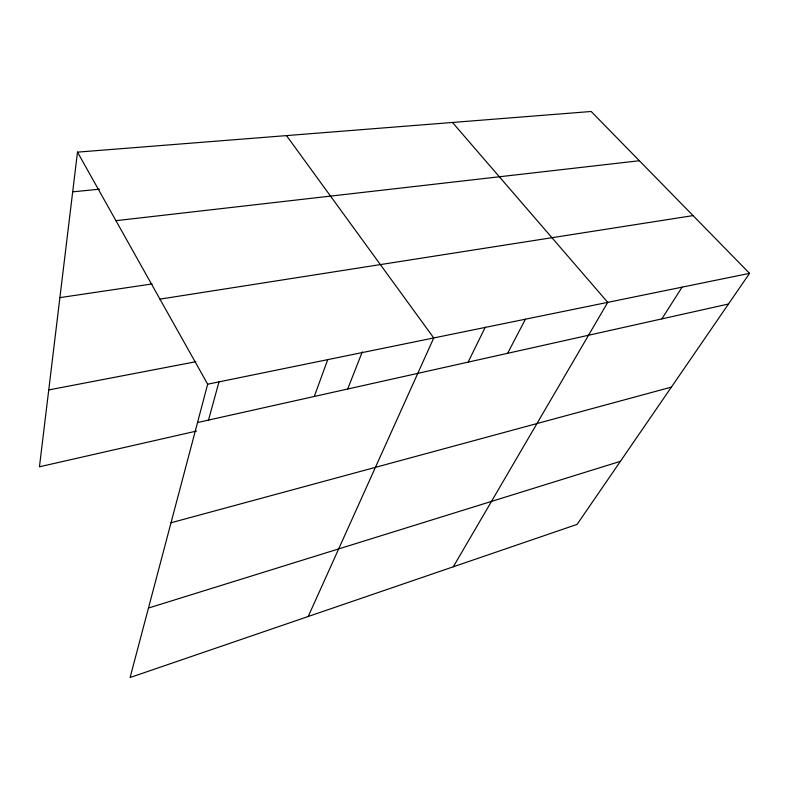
<?xml version="1.0" encoding="UTF-8"?>
<svg xmlns="http://www.w3.org/2000/svg" width="789" height="789" viewBox="0 0 789 789"><rect width="100%" height="100%" fill="white"/><g stroke="black" fill="none" stroke-linecap="round" stroke-linejoin="round"><path stroke-width="1.18" d="M77.49 152.139L207.665 384.194L130.096 677.514L577.094 524.379L749.55 273.349L591.178 111.486L77.49 152.139L39.45 466.792L196.56 431.05M208.355 420.645L218.997 381.817M314.278 396.472L327.731 359.636M347.495 389.46L362.259 351.914M308.213 616.495L433.743 337.948L286.496 135.6M467.966 362.457L485.274 327.188M507.613 353.314L525.425 319.2M453.3 566.788L607.747 302.355L452.472 122.463M661.813 318.894L682.091 287.157M148.47 608.043L620.401 461.338M171.016 522.772L671.4 387.113M197.526 422.529L728.484 304.012M207.665 384.194L749.55 273.349M48.74 389.934L195.82 361.737M159.95 299.13L693.048 215.604M59.905 297.621L152.119 283.941M115.944 220.683L639.366 160.739M72.696 191.835L99.503 189.202"/></g></svg>
